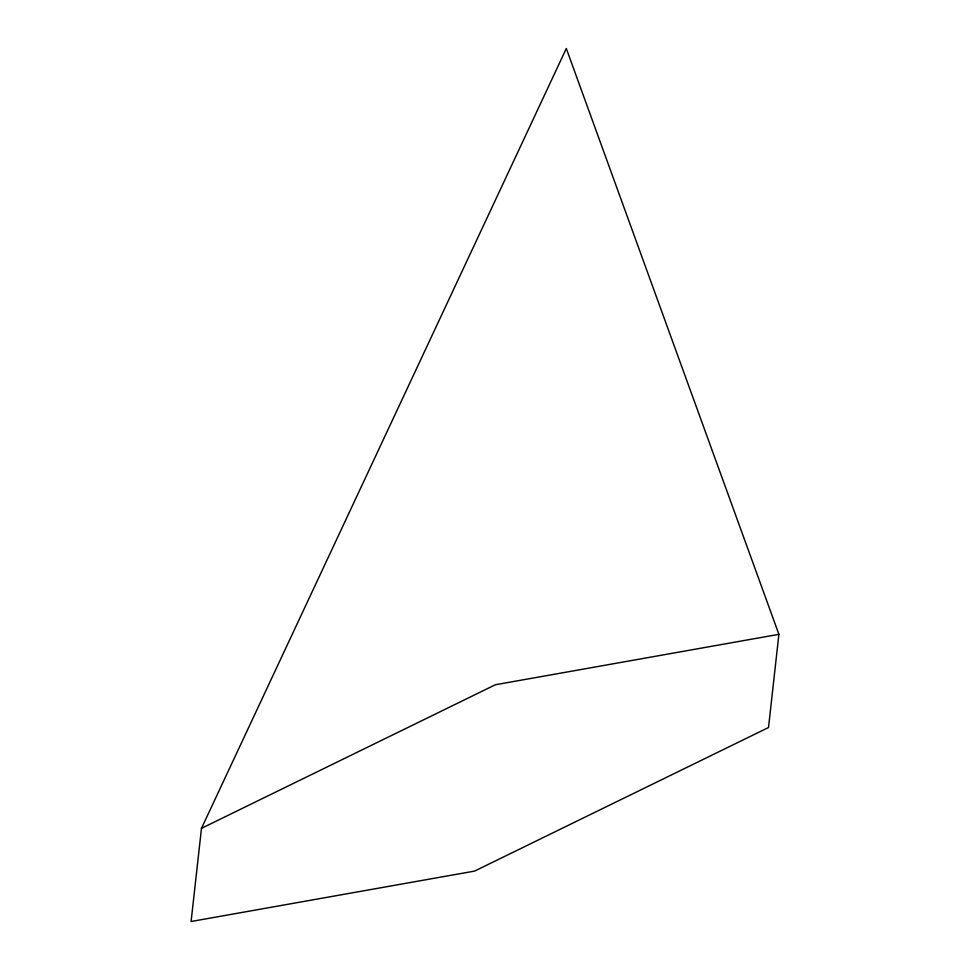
<?xml version="1.0" encoding="UTF-8"?>
<svg xmlns="http://www.w3.org/2000/svg" width="970" height="970" viewBox="0 0 970 970"><rect width="100%" height="100%" fill="white"/><g stroke="black" fill="none" stroke-linecap="round" stroke-linejoin="round"><path stroke-width="1.45" d="M201.481 828.331L191.102 921.5L474.609 871.084L768.519 727.512L778.898 634.331L566.31 48.5L201.481 828.331L495.391 684.747L778.898 634.331"/></g></svg>
